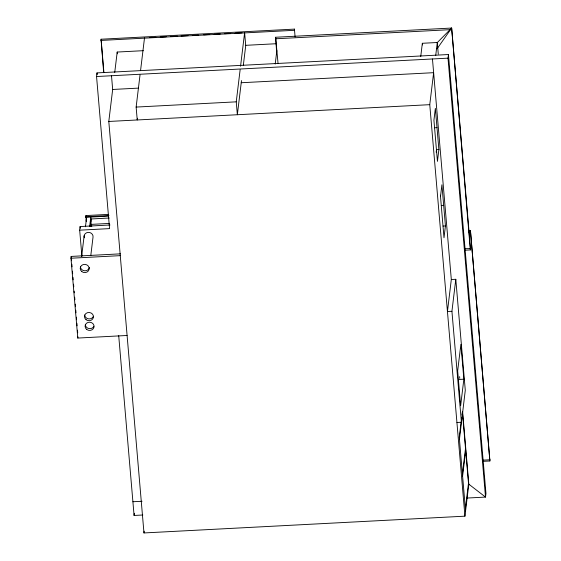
<?xml version="1.0" encoding="UTF-8"?>
<svg xmlns="http://www.w3.org/2000/svg" width="561" height="561" viewBox="0 0 561 561"><rect width="100%" height="100%" fill="white"/><g stroke="black" fill="none" stroke-linecap="round" stroke-linejoin="round"><path stroke-width="0.84" d="M276.636 52.292L275.626 37.25L451.647 28.05L470.497 248.614L470.335 249.94L465.16 250.206M470.335 249.94L451.647 28.05L437.278 42.58M127.095 335.478L77.79 338.059L70.967 258.228L71.184 256.419L120.489 253.838M81.906 256.286L79.676 230.178L109.556 228.615L96.555 76.527L96.997 72.909L448.442 54.529L485.959 493.463L485.524 497.081L467.166 498.042M103.687 72.713L101.071 39.221L294.427 29.109L295.1 36.949M79.676 230.178L80.111 226.553L109.998 224.996M86.191 221.434L85.938 215.564L108.42 214.393M81.654 256.349L84.157 235.655M85.461 226.763L86.611 217.282M89.648 226.546L90.798 217.065L91.148 221.181L90.524 226.349M77.79 338.059L77.93 336.852M90.805 255.437L93 237.331A4.502 4.116 6.9 0 0 88.224 232.38A4.502 4.116 6.9 0 0 84.339 237.787M462.58 411.318L468.807 484.178L464.936 516.169L143.974 532.95L108.799 121.457L112.67 89.465L111.499 75.749M114.732 72.453L117.2 52.047L143.364 50.679M137.445 118.238L137.242 119.963L136.134 107.074L140.026 74.936M140.552 70.602L144.507 37.903M142.817 515.005L134.079 515.461L134.338 513.287M143.974 532.95L144.184 531.218M241.489 80.574L237.352 114.732L236.251 101.836L240.136 69.704M240.557 66.226L244.617 32.671L245.725 45.567L243.327 65.357M275.213 64.08L276.853 50.525M294.427 29.109L294.28 30.315L100.924 40.427M420.743 56.507L422.342 43.288L437.285 42.503L438.281 54.122M464.936 516.169L429.761 104.669L433.632 72.685L241.223 82.74M435.729 55.392L437.285 42.503M436.178 152.199L436.486 149.661L438.877 149.542L435.357 108.392L433.926 120.222L437.447 161.372L438.877 149.542M468.807 484.178L485.524 497.081L448.001 58.155L448.442 54.529M440.483 196.609L441.914 184.779L445.434 225.929L443.996 237.759L440.399 195.193M451.317 279.525L447.447 311.516L451.928 311.285L455.798 279.294L451.317 279.525L432.461 58.968M482.895 461.345L489.893 460.981L470.455 230.704L468.708 230.795M463.856 379.187L460.637 405.743L457.664 370.905L460.876 344.349L463.856 379.187L458.835 379.453M461.121 421.788L459.263 437.152L465.574 510.945M461.43 419.228L461.64 417.524M461.948 414.965L462.257 412.405M459.445 439.27L465.286 390.267L455.798 279.294M462.418 474.045L465.511 448.449M462.594 476.156L465.693 450.56M465.385 508.792L468.484 483.189M489.893 460.981L470.455 230.704M437.068 48.8L451.647 28.05M149.731 37.629L155.825 37.314M160.18 37.089L166.273 36.767M170.621 36.542L177.585 36.177M181.07 35.995L188.033 35.631M192.388 35.399L198.482 35.084M203.706 34.81L209.8 34.494M214.148 34.263L220.242 33.948M224.596 33.716L230.69 33.401M235.045 33.169L242.008 32.804M275.486 38.8L451.507 29.6M245.409 45.343L275.935 43.744M96.555 76.527L448.001 58.155M112.67 89.465L138.525 88.112M136.134 107.074L236.251 101.836M108.799 121.457L429.761 104.669M434.614 127.775L437.005 127.649M85.791 216.77L108.953 215.564M85.84 217.324L108.133 216.153M109.269 218.026L91.071 218.972L90.412 224.421L109.479 223.418M441.283 205.48L443.674 205.354M443.043 226.055L445.434 225.929M70.967 258.228L120.271 255.648M456.927 422.489L461.415 422.251L451.928 311.285M483.042 460.139L490.034 459.775M132.908 501.744L142.038 501.268M468.568 231.995L470.307 231.91M464.487 248.684L470.497 248.614M275.626 37.25L278.06 63.568M459.613 376.627L459.761 378.359M462.545 413.674L468.666 485.349M422.342 43.288L422.489 44.943M117.2 52.047L117.347 53.786M101.071 39.221L103.904 72.376M96.997 72.909L97.144 74.648M118.708 335.639L134.079 515.461M91.513 224L91.738 226.602M91.296 224.337L91.443 226.076M85.938 215.564L86.085 217.303M86.31 219.905L86.457 221.644M80.111 226.553L80.258 228.299M71.184 256.419L71.556 260.76M71.85 264.231L72.074 266.833M72.446 271.166L72.664 273.775M72.965 277.246L73.182 279.848M73.554 284.189L73.779 286.79M74.15 291.131L74.297 292.863M74.669 297.204L74.894 299.805M75.258 304.146L75.483 306.748M75.784 310.219L76.001 312.821M76.373 317.161L76.598 319.763M76.892 323.234L77.116 325.836M77.488 330.177L77.713 332.778M93.855 326.362A4.502 4.116 6.9 0 1 88.975 328.543A4.502 4.116 6.9 0 1 85.314 324.742M93.245 316.635A4.502 4.116 6.9 0 1 88.372 318.816A4.502 4.116 6.9 0 1 84.704 315.016M89.346 267.513A4.502 4.116 6.9 0 1 84.69 270.781A4.502 4.116 6.9 0 1 80.44 266.903M86.653 329.391A4.502 4.116 6.9 0 0 93.996 327.154A4.502 4.116 6.9 0 0 88.077 322.4A4.502 4.116 6.9 0 0 86.653 329.391M86.05 319.672A4.502 4.116 6.9 0 0 93.392 317.435A4.502 4.116 6.9 0 0 87.474 312.68A4.502 4.116 6.9 0 0 86.05 319.672M81.787 271.559A4.502 4.116 6.9 0 0 89.129 269.322A4.502 4.116 6.9 0 0 83.203 264.568A4.502 4.116 6.9 0 0 81.787 271.559"/></g></svg>
